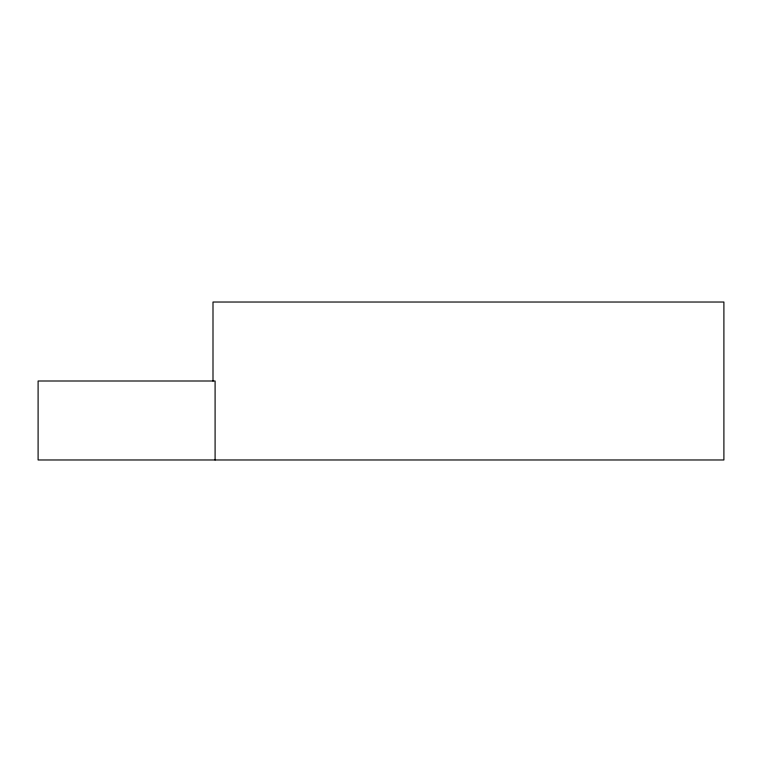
<?xml version="1.0" encoding="UTF-8"?>
<svg xmlns="http://www.w3.org/2000/svg" width="762" height="762" viewBox="0 0 762 762"><rect width="100%" height="100%" fill="white"/><g stroke="black" fill="none" stroke-linecap="round" stroke-linejoin="round"><path stroke-width="1.14" d="M215.094 459.972L215.094 381L38.1 381L38.1 459.972L723.9 459.972L723.9 302.028L212.998 302.028L212.998 381"/></g></svg>
